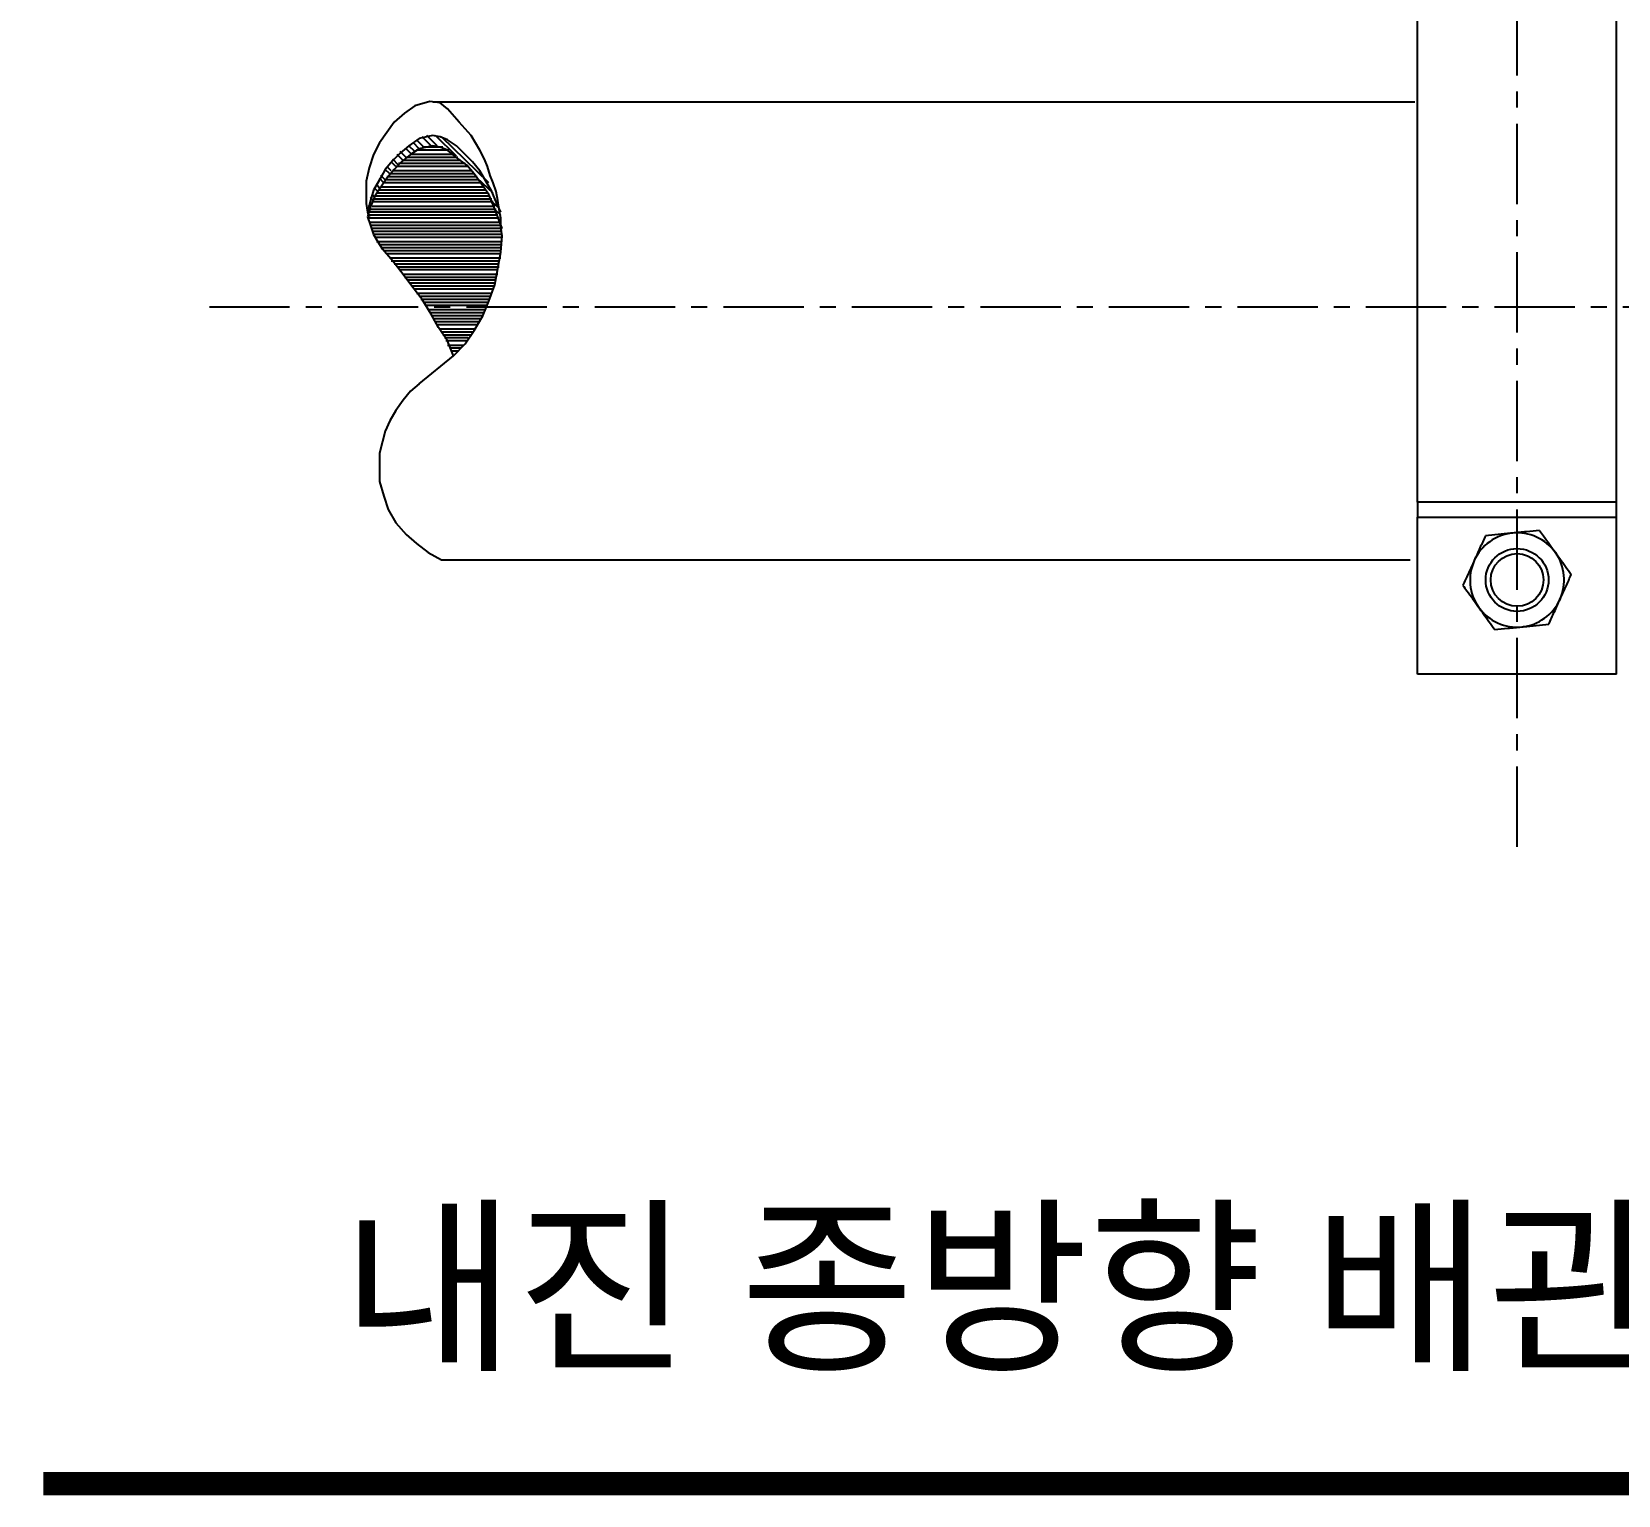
# Model space of a CAD drawing. Header units: millimetres. Extents: x 0 to 42050, y 0 to 29700.
# Drawn here: x 17709 to 20178, y 17420 to 19697 of the extents above; entities that cross this region are included whole.
import ezdxf
from ezdxf.enums import TextEntityAlignment as Align

# ---------------------------------------------------------------- set-up
doc = ezdxf.new("R2010")
doc.units = ezdxf.units.MM
doc.header["$LTSCALE"] = 50
doc.linetypes.add('CENTERX2', pattern=[4, 2.5, -0.5, 0.5, -0.5])
doc.layers.add('KVC', color=7, linetype='Continuous')
doc.layers.add('P', color=3, linetype='Continuous')
doc.styles.add('돋움', font='')
doc.styles.get('돋움').set_extended_font_data('Dotum')

msp = doc.modelspace()

# ---------------------------------------------------------------- linework, layer by layer
at = {"color": 1, "linetype": 'CENTERX2'}
msp.add_line((20020.6, 18428.5), (20020.6, 21860.1), dxfattribs=at)
at = {"elevation": 0}
for points in [[(18332.9, 19587.5), (19861.3, 19587.5)], [(18346.6, 18875.1), (19854.4, 18875.1)]]:
    msp.add_lwpolyline(points, dxfattribs=at)
at = {"color": 1, "linetype": 'CENTERX2', "elevation": 0}
msp.add_lwpolyline([(17985.3, 19268.5), (21925.5, 19268.5)], dxfattribs=at)
at = {"color": 2, "const_width": 36, "elevation": 0}
msp.add_lwpolyline([(17726.9, 17437.6), (22165.6, 17437.6)], dxfattribs=at)
at = {"layer": 'KVC', "color": 3, "linetype": 'Continuous', "lineweight": 25}
for p, q in [((19865.8, 18964.4), (19865.8, 19748.1)), ((20175.5, 18964.4), (20175.5, 19748.1)), ((20175.5, 18964.4), (19865.8, 18964.4)), ((19865.8, 18964.4), (19865.8, 18941.2)), ((20175.5, 18941.2), (20175.5, 18964.4)), ((19865.8, 18941.2), (20175.5, 18941.2)), ((19865.8, 18697), (19865.8, 18941.2)), ((20175.5, 18697), (20175.5, 18941.2)), ((20175.5, 18697), (19865.8, 18697))]:
    msp.add_line(p, q, dxfattribs=at)
at = {"layer": 'KVC', "color": 7, "linetype": 'Continuous', "lineweight": 25}
for radius in [48.9, 41]:
    msp.add_circle((20020.6, 18843.6), radius, dxfattribs=at)
for start, end in [(95.6081, 155.6081), (35.6081, 95.6081), (155.6081, 215.6081), (335.6081, 35.6081), (215.6081, 275.6081), (275.6081, 335.6081)]:
    msp.add_arc((20020.6, 18843.6), 73.3, start, end, dxfattribs=at)
for points, knots in [([(20013.5, 18916.6), (20012.5, 18916.5), (20004.9, 18915.8), (19990.7, 18914.4), (19977.8, 18913.1), (19971.3, 18912.5)], [0, 0, 0, 0, 0.070091, 0.530784, 1, 1, 1, 1]), ([(20055.6, 18920.8), (20048.8, 18920.1), (20035, 18918.7), (20020.7, 18917.3), (20013.5, 18916.6)], [0, 0, 0, 0, 0.495459, 1, 1, 1, 1]), ([(20055.6, 18920.8), (20057.7, 18917.9), (20065.7, 18906.6), (20074.1, 18895), (20080.3, 18886.3)], [0, 0, 0, 0, 0.257549, 1, 1, 1, 1]), ([(19971.3, 18912.5), (19968.5, 18906.2), (19962.8, 18893.6), (19956.9, 18880.5), (19953.9, 18873.9)], [0, 0, 0, 0, 0.49546, 1, 1, 1, 1]), ([(19953.9, 18873.9), (19953.4, 18873), (19950.3, 18866.1), (19944.4, 18853), (19939.1, 18841.3), (19936.4, 18835.4)], [0, 0, 0, 0, 0.070089, 0.530785, 1, 1, 1, 1]), ([(20080.3, 18886.3), (20082.5, 18883.2), (20090.9, 18871.6), (20099, 18860.2), (20104.9, 18851.9)], [0, 0, 0, 0, 0.268631, 1, 1, 1, 1]), ([(20087.4, 18813.4), (20087.8, 18814.3), (20091, 18821.2), (20096.9, 18834.2), (20102.2, 18846), (20104.9, 18851.9)], [0, 0, 0, 0, 0.070091, 0.530785, 1, 1, 1, 1]), ([(19936.4, 18835.4), (19938.4, 18832.5), (19946.5, 18821.3), (19954.8, 18809.6), (19961, 18800.9)], [0, 0, 0, 0, 0.257553, 1, 1, 1, 1]), ([(19961, 18800.9), (19963.3, 18797.8), (19971.6, 18786.2), (19979.7, 18774.8), (19985.7, 18766.5)], [0, 0, 0, 0, 0.268635, 1, 1, 1, 1]), ([(20070, 18774.8), (20072.8, 18781.1), (20078.5, 18793.7), (20084.4, 18806.8), (20087.4, 18813.4)], [0, 0, 0, 0, 0.495459, 1, 1, 1, 1]), ([(19985.7, 18766.5), (19992.5, 18767.2), (20006.3, 18768.5), (20020.6, 18769.9), (20027.8, 18770.7)], [0, 0, 0, 0, 0.495457, 1, 1, 1, 1]), ([(20027.8, 18770.7), (20028.8, 18770.8), (20036.4, 18771.5), (20050.6, 18772.9), (20063.5, 18774.2), (20070, 18774.8)], [0, 0, 0, 0, 0.0700878, 0.530784, 1, 1, 1, 1])]:
    msp.add_open_spline(points, degree=3, knots=knots, dxfattribs=at)
at = {"layer": 'P', "color": 0, "lineweight": -2, "elevation": 0}
for points in [[(18305.2, 19581.3), (18289.1, 19569.8), (18273, 19556), (18261.5, 19539.9), (18250, 19523.8), (18240.8, 19505.4), (18233.9, 19484.6), (18229.3, 19463.9), (18229.3, 19443.2), (18229.3, 19429.4), (18231.6, 19415.6)], [(18355.9, 19576.7), (18344.3, 19585.9), (18328.2, 19588.2), (18305.2, 19581.3)], [(18365.1, 19192.5), (18383.5, 19210.9), (18397.3, 19231.6), (18411.1, 19254.6), (18420.3, 19277.6), (18429.5, 19302.9), (18434.1, 19328.2), (18438.7, 19353.5), (18441, 19378.8), (18438.7, 19392.6), (18438.7, 19406.4), (18436.4, 19420.2), (18434.1, 19434), (18431.8, 19447.8), (18427.2, 19461.6), (18422.6, 19473.1), (18418, 19486.9), (18413.4, 19498.5), (18406.5, 19512.3), (18399.6, 19523.8), (18392.7, 19535.3), (18374.3, 19556), (18355.9, 19576.7)], [(18355.9, 19528.4), (18344.3, 19533), (18332.8, 19535.3), (18312.1, 19530.7)], [(18330.5, 19519.2), (18316.7, 19533)], [(18339.7, 19519.2), (18323.6, 19535.3)], [(18369.7, 19503.1), (18337.4, 19535.3)], [(18420.3, 19461.6), (18346.6, 19533)], [(18312.1, 19530.7), (18296, 19519.2), (18282.2, 19507.7), (18270.7, 19496.2), (18259.2, 19482.3), (18250, 19466.2), (18240.8, 19450.1), (18236.2, 19434), (18231.6, 19415.6)], [(18312.1, 19514.6), (18298.3, 19505.4), (18284.5, 19493.9), (18273, 19482.3), (18261.5, 19468.5), (18252.3, 19454.7), (18243.1, 19440.9), (18236.2, 19424.8), (18231.6, 19408.7)], [(18291.4, 19500.8), (18282.2, 19510)], [(18300.6, 19505.4), (18291.4, 19514.6)], [(18305.2, 19510), (18296, 19519.2)], [(18312.1, 19514.6), (18302.9, 19523.8)], [(18319, 19516.9), (18307.5, 19528.4)], [(18358.2, 19512.3), (18307.5, 19512.3)], [(18355.9, 19512.3), (18344.3, 19516.9), (18332.8, 19519.2), (18312.1, 19514.6)], [(18348.9, 19516.9), (18316.7, 19516.9)], [(18330.5, 19519.2), (18335.1, 19519.2)], [(18438.7, 19415.6), (18431.8, 19431.7), (18424.9, 19447.8), (18415.7, 19463.9), (18406.5, 19480), (18395, 19493.9), (18383.5, 19505.4), (18369.7, 19519.2), (18355.9, 19528.4)], [(18441, 19390.3), (18434.1, 19408.7), (18427.2, 19427.1), (18420.3, 19443.2), (18408.8, 19459.3), (18397.3, 19475.4), (18385.8, 19489.2), (18369.7, 19500.8), (18355.9, 19512.3)], [(18266.1, 19475.4), (18259.2, 19482.3)], [(18268.4, 19480), (18261.5, 19486.9)], [(18275.3, 19486.9), (18268.4, 19493.9)], [(18279.9, 19489.2), (18270.7, 19498.5)], [(18388.1, 19486.9), (18275.3, 19486.9)], [(18286.8, 19496.2), (18277.6, 19505.4)], [(18383.5, 19491.6), (18279.9, 19491.6)], [(18376.6, 19496.2), (18286.8, 19496.2)], [(18372, 19500.8), (18291.4, 19500.8)], [(18365.1, 19505.4), (18298.3, 19505.4)], [(18250, 19452.4), (18245.4, 19459.3)], [(18256.9, 19461.6), (18250, 19468.5)], [(18259.2, 19466.2), (18252.3, 19473.1)], [(18408.8, 19461.6), (18254.6, 19461.6)], [(18404.2, 19466.2), (18259.2, 19466.2)], [(18401.9, 19470.8), (18261.5, 19470.8)], [(18397.3, 19475.4), (18266.1, 19475.4)], [(18392.7, 19480), (18270.7, 19480)], [(18427.2, 19445.5), (18401.9, 19468.5)], [(18240.8, 19434), (18236.2, 19438.6)], [(18243.1, 19438.6), (18238.5, 19443.2)], [(18424.9, 19436.3), (18240.8, 19436.3)], [(18247.7, 19447.8), (18243.1, 19452.4)], [(18420.3, 19440.9), (18243.1, 19440.9)], [(18418, 19445.5), (18245.4, 19445.5)], [(18415.7, 19450.1), (18250, 19450.1)], [(18413.4, 19454.7), (18252.3, 19454.7)], [(18236.2, 19417.9), (18231.6, 19420.2)], [(18231.6, 19415.6), (18233.9, 19408.7)], [(18231.6, 19408.7), (18236.2, 19394.9), (18240.8, 19381.1), (18247.7, 19369.6), (18254.6, 19358.1)], [(18236.2, 19422.5), (18233.9, 19427.1)], [(18431.8, 19415.6), (18233.9, 19415.6)], [(18434.1, 19411), (18233.9, 19411)], [(18431.8, 19420.2), (18236.2, 19420.2)], [(18429.5, 19424.8), (18238.5, 19424.8)], [(18427.2, 19431.7), (18240.8, 19431.7)], [(18436.4, 19422.5), (18424.9, 19431.7)], [(18438.7, 19411), (18431.8, 19417.9)], [(18436.4, 19406.4), (18233.9, 19406.4)], [(18436.4, 19399.5), (18233.9, 19399.5)], [(18438.7, 19394.9), (18236.2, 19394.9)], [(18441, 19390.3), (18238.5, 19390.3)], [(18441, 19385.7), (18240.8, 19385.7)], [(18441, 19381.1), (18240.8, 19381.1)], [(18441, 19376.5), (18243.1, 19376.5)], [(18441, 19369.6), (18245.4, 19369.6)], [(18438.7, 19365), (18250, 19365)], [(18438.7, 19360.4), (18252.3, 19360.4)], [(18365.1, 19192.5), (18355.9, 19215.5), (18342, 19236.2), (18330.5, 19256.9), (18316.7, 19279.9), (18300.6, 19300.6), (18286.8, 19319), (18270.7, 19339.7), (18254.6, 19358.1)], [(18438.7, 19355.8), (18256.9, 19355.8)], [(18438.7, 19351.2), (18261.5, 19351.2)], [(18438.7, 19344.3), (18266.1, 19344.3)], [(18436.4, 19339.7), (18268.4, 19339.7)], [(18436.4, 19335.1), (18273, 19335.1)], [(18436.4, 19330.5), (18277.6, 19330.5)], [(18434.1, 19325.9), (18282.2, 19325.9)], [(18434.1, 19319), (18286.8, 19319)], [(18431.8, 19314.4), (18289.1, 19314.4)], [(18431.8, 19309.8), (18293.7, 19309.8)], [(18429.5, 19305.2), (18298.3, 19305.2)], [(18427.2, 19300.6), (18300.6, 19300.6)], [(18427.2, 19296), (18305.2, 19296)], [(18424.9, 19289.1), (18307.5, 19289.1)], [(18422.6, 19284.5), (18312.1, 19284.5)], [(18420.3, 19279.9), (18314.4, 19279.9)], [(18420.3, 19275.3), (18319, 19275.3)], [(18418, 19270.7), (18321.3, 19270.7)], [(18415.7, 19263.8), (18325.9, 19263.8)], [(18413.4, 19259.2), (18328.2, 19259.2)], [(18411.1, 19254.6), (18330.5, 19254.6)], [(18406.5, 19250), (18335.1, 19250)], [(18404.2, 19245.4), (18337.4, 19245.4)], [(18401.9, 19240.8), (18339.7, 19240.8)], [(18399.6, 19233.9), (18344.3, 19233.9)], [(18395, 19229.3), (18346.6, 19229.3)], [(18392.7, 19224.7), (18348.9, 19224.7)], [(18388.1, 19220.1), (18351.3, 19220.1)], [(18385.8, 19215.5), (18353.6, 19215.5)], [(18312.1, 19148.8), (18365.1, 19192.5)], [(18381.2, 19208.6), (18355.9, 19208.6)], [(18376.6, 19204), (18360.5, 19204)], [(18372, 19199.4), (18362.8, 19199.4)], [(18312.1, 19148.8), (18298.3, 19137.3), (18286.8, 19123.5), (18275.3, 19107.4), (18266.1, 19091.3), (18259.2, 19075.2), (18254.6, 19059.1), (18250, 19040.7), (18250, 19022.3), (18250, 18997), (18256.9, 18974), (18263.8, 18953.3), (18275.3, 18932.6), (18291.4, 18914.2), (18307.5, 18900.4), (18325.9, 18886.6), (18346.6, 18875.1)]]:
    msp.add_lwpolyline(points, dxfattribs=at)

# ---------------------------------------------------------------- texts
at = {"color": 3, "style": '돋움'}
msp.add_text('내진 종방향 배관 측면 상세도', height=216, dxfattribs=at).set_placement((19974.4, 17743.7), align=Align.MIDDLE_CENTER)

doc.saveas('drawing.dxf')
